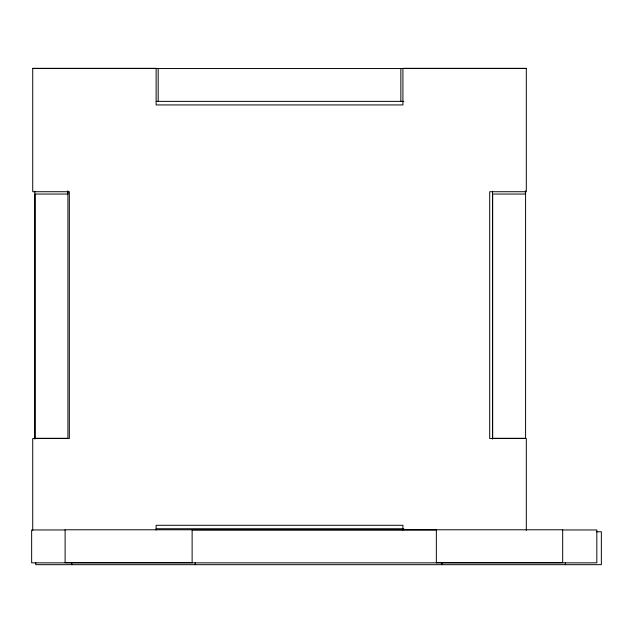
<?xml version="1.0" encoding="UTF-8"?>
<svg xmlns="http://www.w3.org/2000/svg" width="633" height="633" viewBox="0 0 633 633"><rect width="100%" height="100%" fill="white"/><g stroke="black" fill="none" stroke-linecap="round" stroke-linejoin="round"><path stroke-width="0.95" d="M32.726 68.475L526.308 68.475M156.201 101.367L403.814 101.367M67.921 194.046L35.029 194.046L35.029 438.281L67.921 438.281L67.921 191.087M525.58 194.046L492.688 194.046L492.688 438.281L525.58 438.281L525.58 191.087M156.201 528.745L403.814 528.745M65.112 529.956L31.65 529.956L31.65 562.848L596.824 562.848L596.824 529.956L562.682 529.956M596.484 531.783L601.35 531.783L601.35 564.676L35.772 564.676L35.772 562.745M192.123 562.674L65.112 562.674L65.112 529.781L562.682 529.781L562.682 562.674L436.351 562.674M565.348 562.745L565.348 564.676M526.308 530.312L526.308 438.511L489.697 438.511L489.697 191.72L526.308 191.72L526.308 68.324L402.912 68.324L402.912 104.936L156.122 104.936L156.122 68.324L32.726 68.324L32.726 191.72L69.337 191.72L69.337 438.511L32.726 438.511L32.726 530.312M525.406 191.087L525.406 194.046M492.514 191.213L492.514 439.112M441.953 562.745L441.953 564.676M436.351 562.848L436.351 529.956L192.123 529.956L192.123 562.848M402.912 530.106L402.912 525.287L156.122 525.287L156.122 530.106M400.855 68.475L400.855 101.367M195.162 562.745L195.162 564.676M158.179 68.475L158.179 101.367M71.766 562.745L71.766 564.676M67.747 191.087L67.747 194.046M34.855 191.213L34.855 439.112"/></g></svg>
